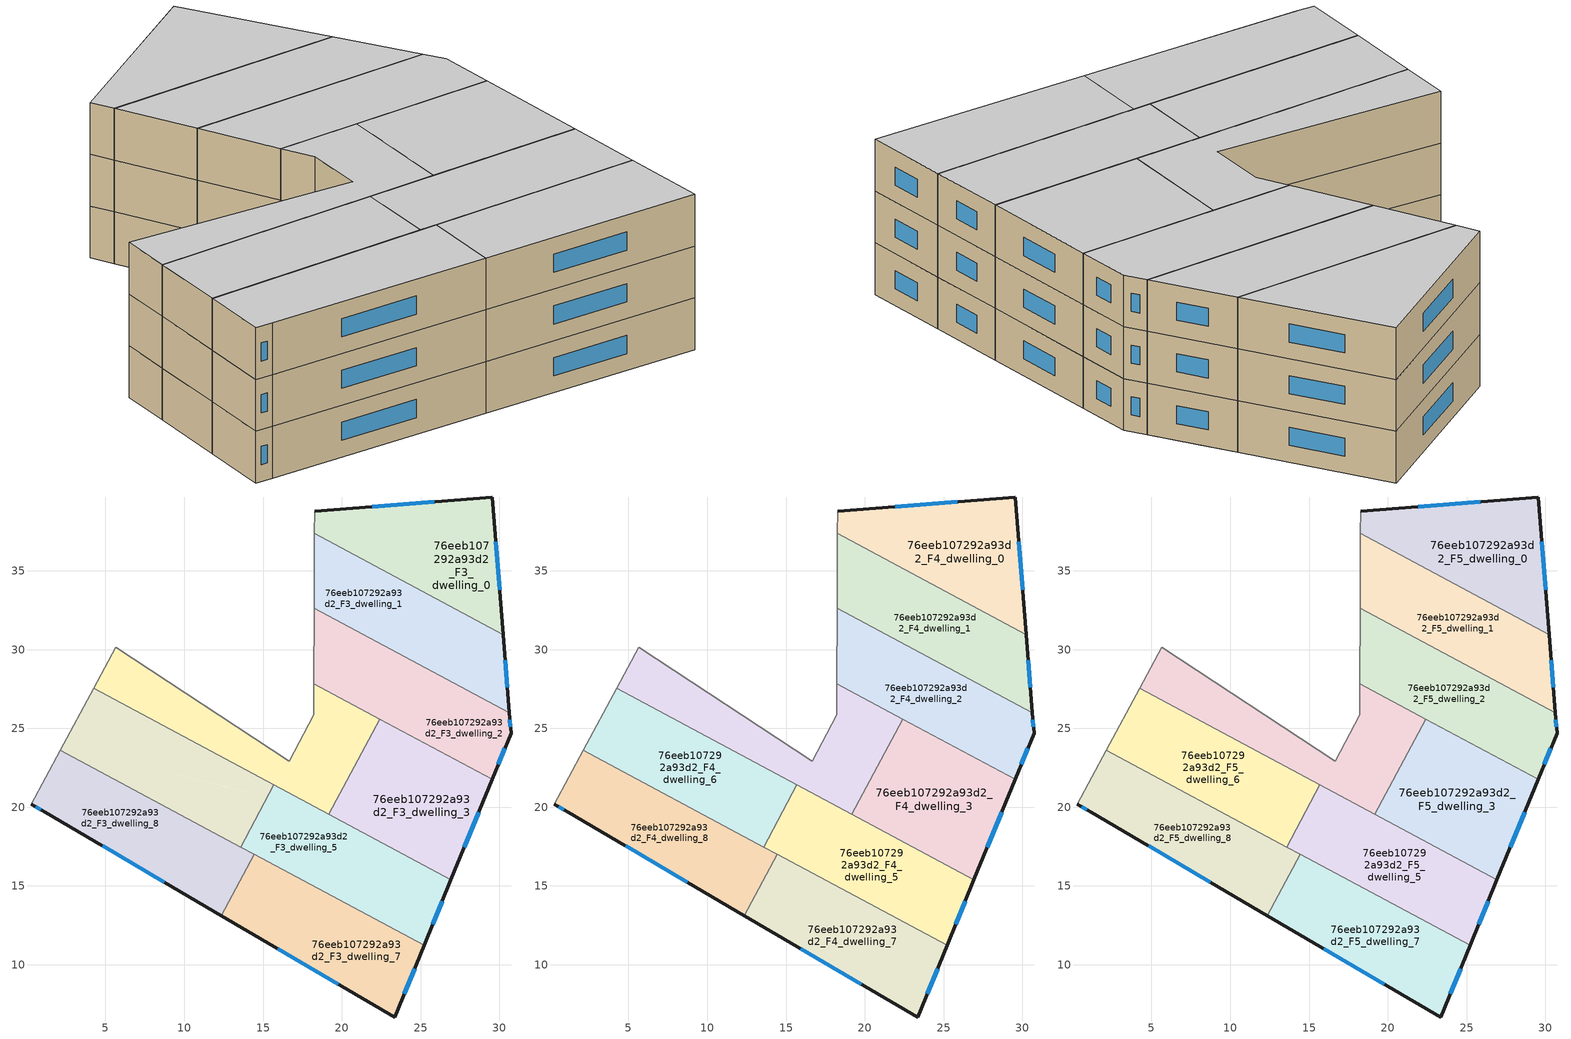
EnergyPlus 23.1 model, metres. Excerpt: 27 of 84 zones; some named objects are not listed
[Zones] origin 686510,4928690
76eeb107292a93d2_F3_dwelling_0
 floor to 76eeb107292a93d2_F2_dwelling_0 (EU_floor_Construction): 29.54,39.68 30.23,30.96 24.53,34.02 25.86,39.39 z9
 floor to 76eeb107292a93d2_F2_dwelling_1 (EU_floor_Construction): 25.86,39.39 24.53,34.02 18.26,37.38 18.26,38.79 z9
 wall outside (EU_wall_Construction): 30.23,30.96 29.54,39.68 18.26,38.79 z9:12
 wall to 76eeb107292a93d2_F3_dwelling_1 (EU_wall_Construction): 18.26,37.38 30.23,30.96 z9:12
 wall adiabatic (EU_wall_Construction): 18.26,38.79 18.26,37.38 z9:12
 window (EU_Window_Construction): 25.87,39.39 21.93,39.08 / 30.01,33.8 29.77,36.85 z9.98:11.02
76eeb107292a93d2_F3_dwelling_1
 floor to 76eeb107292a93d2_F2_dwelling_1 (EU_floor_Construction): 24.53,34.02 23.65,30.46 21.11,31.09 18.24,32.63 18.26,37.38 z9
 floor to 76eeb107292a93d2_F2_dwelling_0 (EU_floor_Construction): 30.23,30.96 30.41,28.79 23.65,30.46 24.53,34.02 z9
 floor to 76eeb107292a93d2_F2_dwelling_2 (EU_floor_Construction): 30.41,28.79 30.63,25.99 24.87,29.08 25.12,30.1 z9
 floor to 76eeb107292a93d2_F2_dwelling_3 (EU_floor_Construction): 25.12,30.1 24.87,29.08 21.11,31.09 z9
 wall outside (EU_wall_Construction): 30.63,25.99 30.23,30.96 z9:12
 wall to 76eeb107292a93d2_F3_dwelling_2 (EU_wall_Construction): 18.24,32.63 30.63,25.99 z9:12
 wall adiabatic (EU_wall_Construction): 18.26,37.38 18.24,32.63 z9:12
 window (EU_Window_Construction): 30.5,27.6 30.36,29.34 z9.98:11.02
76eeb107292a93d2_F3_dwelling_2
 floor to 76eeb107292a93d2_F2_dwelling_3 (EU_floor_Construction): 24.87,29.08 23.82,24.83 18.22,27.83 18.24,31.8 21.11,31.09 z9
 floor adiabatic (EU_floor_Construction): 30.63,25.99 30.73,24.68 29.54,21.76 18.22,27.83 18.24,32.63 21.11,31.09 18.24,31.8 18.22,27.83 23.82,24.83 24.87,29.08 z9
 wall outside (EU_wall_Construction): 29.54,21.76 30.73,24.68 30.63,25.99 z9:12
 wall adiabatic (EU_wall_Construction): 18.24,32.63 18.22,27.83 z9:12
 wall to 76eeb107292a93d2_F3_dwelling_3 (EU_wall_Construction): 22.4,25.59 29.54,21.76 z9:12
 wall to 76eeb107292a93d2_F3_dwelling_4 (EU_wall_Construction): 18.22,27.83 22.4,25.59 z9:12
 window (EU_Window_Construction): 29.92,22.71 30.34,23.73 / 30.7,25.11 30.66,25.56 z9.98:11.02
76eeb107292a93d2_F3_dwelling_3
 floor to 76eeb107292a93d2_F2_dwelling_4 (EU_floor_Construction): 29.4,21.44 26.92,15.39 21.06,18.53 22.22,23.22 z9
 floor to 76eeb107292a93d2_F2_dwelling_2 (EU_floor_Construction): 29.53,21.76 29.4,21.44 23.35,22.94 23.82,24.83 z9
 floor to 76eeb107292a93d2_F2_dwelling_3 (EU_floor_Construction): 23.82,24.83 23.35,22.94 21.25,23.46 22.4,25.59 z9
 floor to 76eeb107292a93d2_F2_dwelling_6 (EU_floor_Construction): 22.22,23.22 21.06,18.53 19.16,19.55 21.25,23.46 z9
 wall outside (EU_wall_Construction): 26.92,15.38 29.54,21.76 z9:12
 wall to 76eeb107292a93d2_F3_dwelling_4 (EU_wall_Construction): 22.4,25.59 19.16,19.55 z9:12
 wall to 76eeb107292a93d2_F3_dwelling_5 (EU_wall_Construction): 19.16,19.55 26.92,15.38 z9:12
 window (EU_Window_Construction): 27.77,17.46 28.68,19.69 z9.98:11.02
76eeb107292a93d2_F3_dwelling_4
 floor to 76eeb107292a93d2_F2_dwelling_3 (EU_floor_Construction): 22.4,25.59 21.25,23.46 17.44,24.4 18.22,25.88 18.22,27.83 z9
 floor to 76eeb107292a93d2_F2_dwelling_5 (EU_floor_Construction): 14.64,24.24 14.15,22.24 4.25,27.54 5.64,30.14 z9
 floor to 76eeb107292a93d2_F2_dwelling_6 (EU_floor_Construction): 21.25,23.46 19.16,19.55 14.15,22.24 14.64,24.24 16.66,22.92 17.44,24.4 z9
 wall adiabatic (EU_wall_Construction): 18.22,27.83 18.22,25.88 16.66,22.92 5.64,30.14 4.25,27.54 z9:12
 wall to 76eeb107292a93d2_F3_dwelling_6 (EU_wall_Construction): 4.25,27.54 15.69,21.41 z9:12
 wall to 76eeb107292a93d2_F3_dwelling_5 (EU_wall_Construction): 15.69,21.41 19.16,19.55 z9:12
76eeb107292a93d2_F3_dwelling_5
 floor to 76eeb107292a93d2_F2_dwelling_6 (EU_floor_Construction): 21.06,18.53 20.27,15.36 15.15,16.63 13.8,17.35 14.06,18.37 15.69,21.41 z9
 floor to 76eeb107292a93d2_F2_dwelling_4 (EU_floor_Construction): 26.92,15.39 26.3,13.87 20.27,15.36 21.06,18.53 z9
 floor to 76eeb107292a93d2_F2_dwelling_7 (EU_floor_Construction): 18.18,15.88 17.99,15.11 15.15,16.63 z9; 14.06,18.37 13.8,17.35 13.58,17.47 z9
 floor to 76eeb107292a93d2_F2_dwelling_8 (EU_floor_Construction): 26.3,13.87 25.22,11.23 17.99,15.11 18.18,15.88 z9
 wall outside (EU_wall_Construction): 25.22,11.23 26.92,15.38 z9:12
 wall to 76eeb107292a93d2_F3_dwelling_6 (EU_wall_Construction): 15.69,21.41 13.58,17.47 z9:12
 wall to 76eeb107292a93d2_F3_dwelling_7 (EU_wall_Construction): 14.44,17.01 25.22,11.23 z9:12
 wall to 76eeb107292a93d2_F3_dwelling_8 (EU_wall_Construction): 13.58,17.47 14.44,17.01 z9:12
 window (EU_Window_Construction): 25.77,12.58 26.37,14.03 z9.98:11.02
76eeb107292a93d2_F3_dwelling_6
 floor to 76eeb107292a93d2_F2_dwelling_5 (EU_floor_Construction): 14.15,22.24 13.84,21.01 2.28,23.87 4.25,27.54 z9
 floor to 76eeb107292a93d2_F2_dwelling_9 (EU_floor_Construction): 10.83,21.75 10.22,19.28 2.14,23.61 2.28,23.87 z9
 floor to 76eeb107292a93d2_F2_dwelling_7 (EU_floor_Construction): 14.66,20.8 14.06,18.37 13.58,17.47 10.22,19.28 10.83,21.75 z9
 floor to 76eeb107292a93d2_F2_dwelling_6 (EU_floor_Construction): 15.69,21.41 14.06,18.37 14.66,20.8 13.84,21.01 14.15,22.24 z9
 wall adiabatic (EU_wall_Construction): 4.25,27.54 2.14,23.61 z9:12
 wall to 76eeb107292a93d2_F3_dwelling_8 (EU_wall_Construction): 2.14,23.61 13.58,17.47 z9:12
76eeb107292a93d2_F3_dwelling_7
 floor to 76eeb107292a93d2_F2_dwelling_7 (EU_floor_Construction): 17.99,15.11 16.85,10.49 12.36,13.12 14.34,16.83 15.15,16.63 z9
 floor to 76eeb107292a93d2_F2_dwelling_8 (EU_floor_Construction): 25.22,11.23 23.35,6.69 16.85,10.49 17.99,15.11 z9
 floor to 76eeb107292a93d2_F2_dwelling_6 (EU_floor_Construction): 15.15,16.63 14.34,16.83 14.44,17.01 z9
 wall outside (EU_wall_Construction): 12.36,13.12 23.35,6.69 25.22,11.23 z9:12
 wall to 76eeb107292a93d2_F3_dwelling_8 (EU_wall_Construction): 14.44,17.01 12.36,13.12 z9:12
 window (EU_Window_Construction): 15.93,11.03 19.78,8.78 / 23.96,8.16 24.61,9.75 z9.98:11.02
76eeb107292a93d2_F3_dwelling_8
 floor to 76eeb107292a93d2_F2_dwelling_9 (EU_floor_Construction): 10.22,19.28 9.16,14.99 1.17,19.67 0.3,20.19 2.14,23.61 z9
 floor to 76eeb107292a93d2_F2_dwelling_6 (EU_floor_Construction): 14.44,17.01 14.34,16.83 13.71,16.99 13.81,17.35 z9
 floor to 76eeb107292a93d2_F2_dwelling_7 (EU_floor_Construction): 13.8,17.35 13.71,16.99 14.34,16.83 12.36,13.12 9.16,14.99 10.22,19.28 z9
 wall outside (EU_wall_Construction): 0.3,20.19 1.17,19.67 12.36,13.12 z9:12
 wall adiabatic (EU_wall_Construction): 2.14,23.61 0.3,20.19 z9:12
 window (EU_Window_Construction): 4.81,17.54 8.72,15.25 / 0.59,20.02 0.89,19.84 z9.98:11.02
76eeb107292a93d2_F4_dwelling_0
 floor to 76eeb107292a93d2_F3_dwelling_0 (EU_floor_Construction): 29.54,39.68 30.23,30.96 18.26,37.38 18.26,38.79 z12
 wall outside (EU_wall_Construction): 30.23,30.96 29.54,39.68 18.26,38.79 z12:15
 wall to 76eeb107292a93d2_F4_dwelling_1 (EU_wall_Construction): 18.26,37.38 30.23,30.96 z12:15
 wall adiabatic (EU_wall_Construction): 18.26,38.79 18.26,37.38 z12:15
 window (EU_Window_Construction): 25.87,39.39 21.93,39.08 / 30.01,33.8 29.77,36.85 z12.98:14.02
76eeb107292a93d2_F4_dwelling_1
 floor to 76eeb107292a93d2_F3_dwelling_1 (EU_floor_Construction): 30.23,30.96 30.63,25.99 18.24,32.63 18.26,37.38 z12
 wall outside (EU_wall_Construction): 30.63,25.99 30.23,30.96 z12:15
 wall to 76eeb107292a93d2_F4_dwelling_2 (EU_wall_Construction): 18.24,32.63 30.63,25.99 z12:15
 wall adiabatic (EU_wall_Construction): 18.26,37.38 18.24,32.63 z12:15
 window (EU_Window_Construction): 30.5,27.6 30.36,29.34 z12.98:14.02
76eeb107292a93d2_F4_dwelling_2
 floor to 76eeb107292a93d2_F3_dwelling_2 (EU_floor_Construction): 30.63,25.99 30.73,24.68 29.54,21.76 18.22,27.83 18.24,32.63 z12
 wall outside (EU_wall_Construction): 29.54,21.76 30.73,24.68 30.63,25.99 z12:15
 wall adiabatic (EU_wall_Construction): 18.24,32.63 18.22,27.83 z12:15
 wall to 76eeb107292a93d2_F4_dwelling_3 (EU_wall_Construction): 22.4,25.59 29.54,21.76 z12:15
 wall to 76eeb107292a93d2_F4_dwelling_4 (EU_wall_Construction): 18.22,27.83 22.4,25.59 z12:15
 window (EU_Window_Construction): 29.92,22.71 30.34,23.73 / 30.7,25.11 30.66,25.56 z12.98:14.02
76eeb107292a93d2_F4_dwelling_3
 floor to 76eeb107292a93d2_F3_dwelling_3 (EU_floor_Construction): 29.54,21.76 26.92,15.38 19.16,19.55 22.4,25.59 z12
 wall outside (EU_wall_Construction): 26.92,15.38 29.54,21.76 z12:15
 wall to 76eeb107292a93d2_F4_dwelling_4 (EU_wall_Construction): 22.4,25.59 19.16,19.55 z12:15
 wall to 76eeb107292a93d2_F4_dwelling_5 (EU_wall_Construction): 19.16,19.55 26.92,15.38 z12:15
 window (EU_Window_Construction): 27.77,17.46 28.68,19.69 z12.98:14.02
76eeb107292a93d2_F4_dwelling_4
 floor to 76eeb107292a93d2_F3_dwelling_4 (EU_floor_Construction): 22.4,25.59 19.16,19.55 4.25,27.54 5.64,30.14 16.66,22.92 18.22,25.88 18.22,27.83 z12
 wall adiabatic (EU_wall_Construction): 18.22,27.83 18.22,25.88 16.66,22.92 5.64,30.14 4.25,27.54 z12:15
 wall to 76eeb107292a93d2_F4_dwelling_6 (EU_wall_Construction): 4.25,27.54 15.69,21.41 z12:15
 wall to 76eeb107292a93d2_F4_dwelling_5 (EU_wall_Construction): 15.69,21.41 19.16,19.55 z12:15
76eeb107292a93d2_F4_dwelling_5
 floor to 76eeb107292a93d2_F3_dwelling_5 (EU_floor_Construction): 26.92,15.38 25.22,11.23 13.58,17.47 15.69,21.41 z12
 wall outside (EU_wall_Construction): 25.22,11.23 26.92,15.38 z12:15
 wall to 76eeb107292a93d2_F4_dwelling_6 (EU_wall_Construction): 15.69,21.41 13.58,17.47 z12:15
 wall to 76eeb107292a93d2_F4_dwelling_7 (EU_wall_Construction): 14.44,17.01 25.22,11.23 z12:15
 wall to 76eeb107292a93d2_F4_dwelling_8 (EU_wall_Construction): 13.58,17.47 14.44,17.01 z12:15
 window (EU_Window_Construction): 25.77,12.58 26.37,14.03 z12.98:14.02
76eeb107292a93d2_F4_dwelling_6
 floor to 76eeb107292a93d2_F3_dwelling_6 (EU_floor_Construction): 15.69,21.41 13.58,17.47 2.14,23.61 4.25,27.54 z12
 wall adiabatic (EU_wall_Construction): 4.25,27.54 2.14,23.61 z12:15
 wall to 76eeb107292a93d2_F4_dwelling_8 (EU_wall_Construction): 2.14,23.61 13.58,17.47 z12:15
76eeb107292a93d2_F4_dwelling_7
 floor to 76eeb107292a93d2_F3_dwelling_7 (EU_floor_Construction): 25.22,11.23 23.35,6.69 12.36,13.12 14.44,17.01 z12
 wall outside (EU_wall_Construction): 12.36,13.12 23.35,6.69 25.22,11.23 z12:15
 wall to 76eeb107292a93d2_F4_dwelling_8 (EU_wall_Construction): 14.44,17.01 12.36,13.12 z12:15
 window (EU_Window_Construction): 15.93,11.03 19.78,8.78 / 23.96,8.16 24.61,9.75 z12.98:14.02
76eeb107292a93d2_F4_dwelling_8
 floor to 76eeb107292a93d2_F3_dwelling_8 (EU_floor_Construction): 14.44,17.01 12.36,13.12 1.17,19.67 0.3,20.19 2.14,23.61 z12
 wall outside (EU_wall_Construction): 0.3,20.19 1.17,19.67 12.36,13.12 z12:15
 wall adiabatic (EU_wall_Construction): 2.14,23.61 0.3,20.19 z12:15
 window (EU_Window_Construction): 4.81,17.54 8.72,15.25 / 0.59,20.02 0.89,19.84 z12.98:14.02
76eeb107292a93d2_F5_dwelling_0
 floor to 76eeb107292a93d2_F4_dwelling_0 (EU_floor_Construction): 29.54,39.68 30.23,30.96 18.26,37.38 18.26,38.79 z15
 wall outside (EU_wall_Construction): 30.23,30.96 29.54,39.68 18.26,38.79 z15:18
 wall to 76eeb107292a93d2_F5_dwelling_1 (EU_wall_Construction): 18.26,37.38 30.23,30.96 z15:18
 wall adiabatic (EU_wall_Construction): 18.26,38.79 18.26,37.38 z15:18
 window (EU_Window_Construction): 25.87,39.39 21.93,39.08 / 30.01,33.8 29.77,36.85 z15.98:17.02
 ceiling to 76eeb107292a93d2_F6_dwelling_0 (EU_floor_Construction): 30.23,30.96 29.54,39.68 18.26,38.79 18.26,37.38 z18
76eeb107292a93d2_F5_dwelling_1
 floor to 76eeb107292a93d2_F4_dwelling_1 (EU_floor_Construction): 30.23,30.96 30.63,25.99 18.24,32.63 18.26,37.38 z15
 wall outside (EU_wall_Construction): 30.63,25.99 30.23,30.96 z15:18
 wall to 76eeb107292a93d2_F5_dwelling_2 (EU_wall_Construction): 18.24,32.63 30.63,25.99 z15:18
 wall adiabatic (EU_wall_Construction): 18.26,37.38 18.24,32.63 z15:18
 window (EU_Window_Construction): 30.5,27.6 30.36,29.34 z15.98:17.02
 ceiling to 76eeb107292a93d2_F6_dwelling_1 (EU_floor_Construction): 30.63,25.99 30.23,30.96 18.26,37.38 18.24,32.63 z18
76eeb107292a93d2_F5_dwelling_2
 floor to 76eeb107292a93d2_F4_dwelling_2 (EU_floor_Construction): 30.63,25.99 30.73,24.68 29.54,21.76 18.22,27.83 18.24,32.63 z15
 wall outside (EU_wall_Construction): 29.54,21.76 30.73,24.68 30.63,25.99 z15:18
 wall adiabatic (EU_wall_Construction): 18.24,32.63 18.22,27.83 z15:18
 wall to 76eeb107292a93d2_F5_dwelling_3 (EU_wall_Construction): 22.4,25.59 29.54,21.76 z15:18
 wall to 76eeb107292a93d2_F5_dwelling_4 (EU_wall_Construction): 18.22,27.83 22.4,25.59 z15:18
 window (EU_Window_Construction): 29.92,22.71 30.34,23.73 / 30.7,25.11 30.66,25.56 z15.98:17.02
 ceiling to 76eeb107292a93d2_F6_dwelling_2 (EU_floor_Construction): 29.54,21.76 30.73,24.68 30.63,25.99 18.24,32.63 18.22,27.83 z18
76eeb107292a93d2_F5_dwelling_3
 floor to 76eeb107292a93d2_F4_dwelling_3 (EU_floor_Construction): 29.54,21.76 26.92,15.38 19.16,19.55 22.4,25.59 z15
 wall outside (EU_wall_Construction): 26.92,15.38 29.54,21.76 z15:18
 wall to 76eeb107292a93d2_F5_dwelling_4 (EU_wall_Construction): 22.4,25.59 19.16,19.55 z15:18
 wall to 76eeb107292a93d2_F5_dwelling_5 (EU_wall_Construction): 19.16,19.55 26.92,15.38 z15:18
 window (EU_Window_Construction): 27.77,17.46 28.68,19.69 z15.98:17.02
 ceiling to 76eeb107292a93d2_F6_dwelling_3 (EU_floor_Construction): 26.92,15.38 29.54,21.76 22.4,25.59 19.16,19.55 z18
76eeb107292a93d2_F5_dwelling_4
 floor to 76eeb107292a93d2_F4_dwelling_4 (EU_floor_Construction): 22.4,25.59 19.16,19.55 4.25,27.54 5.64,30.14 16.66,22.92 18.22,25.88 18.22,27.83 z15
 wall adiabatic (EU_wall_Construction): 18.22,27.83 18.22,25.88 16.66,22.92 5.64,30.14 4.25,27.54 z15:18
 wall to 76eeb107292a93d2_F5_dwelling_6 (EU_wall_Construction): 4.25,27.54 15.69,21.41 z15:18
 wall to 76eeb107292a93d2_F5_dwelling_5 (EU_wall_Construction): 15.69,21.41 19.16,19.55 z15:18
 ceiling to 76eeb107292a93d2_F6_dwelling_4 (EU_floor_Construction): 19.16,19.55 22.4,25.59 18.22,27.83 18.22,25.88 16.66,22.92 5.64,30.14 4.25,27.54 z18
76eeb107292a93d2_F5_dwelling_5
 floor to 76eeb107292a93d2_F4_dwelling_5 (EU_floor_Construction): 26.92,15.38 25.22,11.23 13.58,17.47 15.69,21.41 z15
 wall outside (EU_wall_Construction): 25.22,11.23 26.92,15.38 z15:18
 wall to 76eeb107292a93d2_F5_dwelling_6 (EU_wall_Construction): 15.69,21.41 13.58,17.47 z15:18
 wall to 76eeb107292a93d2_F5_dwelling_7 (EU_wall_Construction): 14.44,17.01 25.22,11.23 z15:18
 wall to 76eeb107292a93d2_F5_dwelling_8 (EU_wall_Construction): 13.58,17.47 14.44,17.01 z15:18
 window (EU_Window_Construction): 25.77,12.58 26.37,14.03 z15.98:17.02
 ceiling to 76eeb107292a93d2_F6_dwelling_5 (EU_floor_Construction): 25.22,11.23 26.92,15.38 15.69,21.41 13.58,17.47 z18
76eeb107292a93d2_F5_dwelling_6
 floor to 76eeb107292a93d2_F4_dwelling_6 (EU_floor_Construction): 15.69,21.41 13.58,17.47 2.14,23.61 4.25,27.54 z15
 wall adiabatic (EU_wall_Construction): 4.25,27.54 2.14,23.61 z15:18
 wall to 76eeb107292a93d2_F5_dwelling_8 (EU_wall_Construction): 2.14,23.61 13.58,17.47 z15:18
 ceiling to 76eeb107292a93d2_F6_dwelling_6 (EU_floor_Construction): 13.58,17.47 15.69,21.41 4.25,27.54 2.14,23.61 z18
76eeb107292a93d2_F5_dwelling_7
 floor to 76eeb107292a93d2_F4_dwelling_7 (EU_floor_Construction): 25.22,11.23 23.35,6.69 12.36,13.12 14.44,17.01 z15
 wall outside (EU_wall_Construction): 12.36,13.12 23.35,6.69 25.22,11.23 z15:18
 wall to 76eeb107292a93d2_F5_dwelling_8 (EU_wall_Construction): 14.44,17.01 12.36,13.12 z15:18
 window (EU_Window_Construction): 15.93,11.03 19.78,8.78 / 23.96,8.16 24.61,9.75 z15.98:17.02
 ceiling to 76eeb107292a93d2_F6_dwelling_7 (EU_floor_Construction): 23.35,6.69 25.22,11.23 14.44,17.01 12.36,13.12 z18
76eeb107292a93d2_F5_dwelling_8
 floor to 76eeb107292a93d2_F4_dwelling_8 (EU_floor_Construction): 14.44,17.01 12.36,13.12 1.17,19.67 0.3,20.19 2.14,23.61 z15
 wall outside (EU_wall_Construction): 0.3,20.19 1.17,19.67 12.36,13.12 z15:18
 wall adiabatic (EU_wall_Construction): 2.14,23.61 0.3,20.19 z15:18
 window (EU_Window_Construction): 4.81,17.54 8.72,15.25 / 0.59,20.02 0.89,19.84 z15.98:17.02
 ceiling to 76eeb107292a93d2_F6_dwelling_8 (EU_floor_Construction): 12.36,13.12 14.44,17.01 2.14,23.61 0.3,20.19 1.17,19.67 z18
[Building]
EU S2 Campaign: North Axis=0; Terrain=City; Solar Distribution=FullExterior
[Site:Location]
Bologna: Latitude=44.5; Longitude=11.25; Time Zone=1; Elevation=37
[SizingPeriod:WeatherFileDays]
AnnualSizingPeriod: Begin Month=1; Begin Day of Month=1; End Month=12; End Day of Month=31; Day of Week for Start Day=Monday; Use Weather File Daylight Saving Period=No; Use Weather File Rain and Snow Indicators=No
[MATERIAL]
EU_InternalMass_Material: Roughness=MediumRough; Thickness=0.1; Conductivity=1; Density=1800; Specific Heat=900; Thermal Absorptance=0.9; Solar Absorptance=0.7; Visible Absorptance=0.7
[MATERIAL:NOMASS] Roughness=MediumRough; Thermal Absorptance=0.9; Solar Absorptance=0.7; Visible Absorptance=0.7
Name | Thermal Resistance
EU_wall_NoMass | 0.905828
EU_floor_NoMass | 0.67114
[WINDOWMATERIAL:SIMPLEGLAZINGSYSTEM]
EU_Window_SimpleGlazing: UFactor=4.52486; Solar Heat Gain Coefficient=0.85; Visible Transmittance=0.85
[CONSTRUCTION]
EU_wall_Construction: EU_wall_NoMass
EU_floor_Construction: EU_floor_NoMass
EU_Window_Construction: EU_Window_SimpleGlazing
EU_InternalMass_Construction: EU_InternalMass_Material
[ZONE] Type=1; Multiplier=1; Ceiling Height=autocalculate; Floor Area=autocalculate; Part of Total Floor Area=Yes
Name | Volume
76eeb107292a93d2_F3_dwelling_0; 76eeb107292a93d2_F4_dwelling_0; 76eeb107292a93d2_F5_dwelling_0 | 173.868
76eeb107292a93d2_F3_dwelling_1; 76eeb107292a93d2_F4_dwelling_1; 76eeb107292a93d2_F5_dwelling_1 | 173.906
76eeb107292a93d2_F3_dwelling_2; 76eeb107292a93d2_F4_dwelling_2; 76eeb107292a93d2_F5_dwelling_2 | 173.882
76eeb107292a93d2_F3_dwelling_3; 76eeb107292a93d2_F4_dwelling_3; 76eeb107292a93d2_F5_dwelling_3 | 173.875
76eeb107292a93d2_F3_dwelling_4; 76eeb107292a93d2_F4_dwelling_4; 76eeb107292a93d2_F5_dwelling_4 | 173.867
76eeb107292a93d2_F3_dwelling_5; 76eeb107292a93d2_F4_dwelling_5; 76eeb107292a93d2_F5_dwelling_5 | 173.88
76eeb107292a93d2_F3_dwelling_6; 76eeb107292a93d2_F4_dwelling_6; 76eeb107292a93d2_F5_dwelling_6 | 173.865
76eeb107292a93d2_F3_dwelling_7; 76eeb107292a93d2_F4_dwelling_7; 76eeb107292a93d2_F5_dwelling_7 | 173.886
76eeb107292a93d2_F3_dwelling_8; 76eeb107292a93d2_F4_dwelling_8; 76eeb107292a93d2_F5_dwelling_8 | 173.895
[INTERNALMASS] Construction=EU_InternalMass_Construction
Name | Zone or ZoneList | Surface Area
76eeb107292a93d2_F3_dwelling_0_EU_InternalMass | 76eeb107292a93d2_F3_dwelling_0 | 57.9562
76eeb107292a93d2_F3_dwelling_1_EU_InternalMass | 76eeb107292a93d2_F3_dwelling_1 | 57.9691
76eeb107292a93d2_F3_dwelling_2_EU_InternalMass | 76eeb107292a93d2_F3_dwelling_2 | 57.9607
76eeb107292a93d2_F3_dwelling_3_EU_InternalMass | 76eeb107292a93d2_F3_dwelling_3 | 57.9578
76eeb107292a93d2_F3_dwelling_4_EU_InternalMass | 76eeb107292a93d2_F3_dwelling_4 | 57.9543
76eeb107292a93d2_F3_dwelling_5_EU_InternalMass | 76eeb107292a93d2_F3_dwelling_5 | 57.9585
76eeb107292a93d2_F3_dwelling_6_EU_InternalMass | 76eeb107292a93d2_F3_dwelling_6 | 57.9561
76eeb107292a93d2_F3_dwelling_7_EU_InternalMass | 76eeb107292a93d2_F3_dwelling_7 | 57.9625
76eeb107292a93d2_F3_dwelling_8_EU_InternalMass | 76eeb107292a93d2_F3_dwelling_8 | 57.9647
76eeb107292a93d2_F4_dwelling_0_EU_InternalMass | 76eeb107292a93d2_F4_dwelling_0 | 57.9562
76eeb107292a93d2_F4_dwelling_1_EU_InternalMass | 76eeb107292a93d2_F4_dwelling_1 | 57.9691
76eeb107292a93d2_F4_dwelling_2_EU_InternalMass | 76eeb107292a93d2_F4_dwelling_2 | 57.9607
76eeb107292a93d2_F4_dwelling_3_EU_InternalMass | 76eeb107292a93d2_F4_dwelling_3 | 57.9578
76eeb107292a93d2_F4_dwelling_4_EU_InternalMass | 76eeb107292a93d2_F4_dwelling_4 | 57.9543
76eeb107292a93d2_F4_dwelling_5_EU_InternalMass | 76eeb107292a93d2_F4_dwelling_5 | 57.9585
76eeb107292a93d2_F4_dwelling_6_EU_InternalMass | 76eeb107292a93d2_F4_dwelling_6 | 57.9561
76eeb107292a93d2_F4_dwelling_7_EU_InternalMass | 76eeb107292a93d2_F4_dwelling_7 | 57.9625
76eeb107292a93d2_F4_dwelling_8_EU_InternalMass | 76eeb107292a93d2_F4_dwelling_8 | 57.9647
76eeb107292a93d2_F5_dwelling_0_EU_InternalMass | 76eeb107292a93d2_F5_dwelling_0 | 57.9562
76eeb107292a93d2_F5_dwelling_1_EU_InternalMass | 76eeb107292a93d2_F5_dwelling_1 | 57.9691
76eeb107292a93d2_F5_dwelling_2_EU_InternalMass | 76eeb107292a93d2_F5_dwelling_2 | 57.9607
76eeb107292a93d2_F5_dwelling_3_EU_InternalMass | 76eeb107292a93d2_F5_dwelling_3 | 57.9578
76eeb107292a93d2_F5_dwelling_4_EU_InternalMass | 76eeb107292a93d2_F5_dwelling_4 | 57.9543
76eeb107292a93d2_F5_dwelling_5_EU_InternalMass | 76eeb107292a93d2_F5_dwelling_5 | 57.9585
76eeb107292a93d2_F5_dwelling_6_EU_InternalMass | 76eeb107292a93d2_F5_dwelling_6 | 57.9561
76eeb107292a93d2_F5_dwelling_7_EU_InternalMass | 76eeb107292a93d2_F5_dwelling_7 | 57.9625
76eeb107292a93d2_F5_dwelling_8_EU_InternalMass | 76eeb107292a93d2_F5_dwelling_8 | 57.9647
[OTHEREQUIPMENT] Fuel Type=Electricity; Design Level Calculation Method=Watts/Area; Power per Zone Floor Area=1; Fraction Latent=0; Fraction Radiant=0; Fraction Lost=0; Carbon Dioxide Generation Rate=0; EndUse Subcategory=EU_Step8_InternalGains
Name | Zone or ZoneList or Space or SpaceList | Schedule
EU_Step8_InternalGain_76eeb107292a93d2_F3_dwelling_0_f000 | 76eeb107292a93d2_F3_dwelling_0 | EU_Step8_GainSchedule_76eeb107292a93d2_F3_dwelling_0_f000
EU_Step8_InternalGain_76eeb107292a93d2_F3_dwelling_1_f000 | 76eeb107292a93d2_F3_dwelling_1 | EU_Step8_GainSchedule_76eeb107292a93d2_F3_dwelling_1_f000
EU_Step8_InternalGain_76eeb107292a93d2_F3_dwelling_2_f000 | 76eeb107292a93d2_F3_dwelling_2 | EU_Step8_GainSchedule_76eeb107292a93d2_F3_dwelling_2_f000
EU_Step8_InternalGain_76eeb107292a93d2_F3_dwelling_3_f000 | 76eeb107292a93d2_F3_dwelling_3 | EU_Step8_GainSchedule_76eeb107292a93d2_F3_dwelling_3_f000
EU_Step8_InternalGain_76eeb107292a93d2_F3_dwelling_4_f000 | 76eeb107292a93d2_F3_dwelling_4 | EU_Step8_GainSchedule_76eeb107292a93d2_F3_dwelling_4_f000
EU_Step8_InternalGain_76eeb107292a93d2_F3_dwelling_5_f000 | 76eeb107292a93d2_F3_dwelling_5 | EU_Step8_GainSchedule_76eeb107292a93d2_F3_dwelling_5_f000
EU_Step8_InternalGain_76eeb107292a93d2_F3_dwelling_6_f000 | 76eeb107292a93d2_F3_dwelling_6 | EU_Step8_GainSchedule_76eeb107292a93d2_F3_dwelling_6_f000
EU_Step8_InternalGain_76eeb107292a93d2_F3_dwelling_7_f000 | 76eeb107292a93d2_F3_dwelling_7 | EU_Step8_GainSchedule_76eeb107292a93d2_F3_dwelling_7_f000
EU_Step8_InternalGain_76eeb107292a93d2_F3_dwelling_8_f000 | 76eeb107292a93d2_F3_dwelling_8 | EU_Step8_GainSchedule_76eeb107292a93d2_F3_dwelling_8_f000
EU_Step8_InternalGain_76eeb107292a93d2_F4_dwelling_0_f000 | 76eeb107292a93d2_F4_dwelling_0 | EU_Step8_GainSchedule_76eeb107292a93d2_F4_dwelling_0_f000
EU_Step8_InternalGain_76eeb107292a93d2_F4_dwelling_1_f000 | 76eeb107292a93d2_F4_dwelling_1 | EU_Step8_GainSchedule_76eeb107292a93d2_F4_dwelling_1_f000
EU_Step8_InternalGain_76eeb107292a93d2_F4_dwelling_2_f000 | 76eeb107292a93d2_F4_dwelling_2 | EU_Step8_GainSchedule_76eeb107292a93d2_F4_dwelling_2_f000
EU_Step8_InternalGain_76eeb107292a93d2_F4_dwelling_3_f000 | 76eeb107292a93d2_F4_dwelling_3 | EU_Step8_GainSchedule_76eeb107292a93d2_F4_dwelling_3_f000
EU_Step8_InternalGain_76eeb107292a93d2_F4_dwelling_4_f000 | 76eeb107292a93d2_F4_dwelling_4 | EU_Step8_GainSchedule_76eeb107292a93d2_F4_dwelling_4_f000
EU_Step8_InternalGain_76eeb107292a93d2_F4_dwelling_5_f000 | 76eeb107292a93d2_F4_dwelling_5 | EU_Step8_GainSchedule_76eeb107292a93d2_F4_dwelling_5_f000
EU_Step8_InternalGain_76eeb107292a93d2_F4_dwelling_6_f000 | 76eeb107292a93d2_F4_dwelling_6 | EU_Step8_GainSchedule_76eeb107292a93d2_F4_dwelling_6_f000
EU_Step8_InternalGain_76eeb107292a93d2_F4_dwelling_7_f000 | 76eeb107292a93d2_F4_dwelling_7 | EU_Step8_GainSchedule_76eeb107292a93d2_F4_dwelling_7_f000
EU_Step8_InternalGain_76eeb107292a93d2_F4_dwelling_8_f000 | 76eeb107292a93d2_F4_dwelling_8 | EU_Step8_GainSchedule_76eeb107292a93d2_F4_dwelling_8_f000
EU_Step8_InternalGain_76eeb107292a93d2_F5_dwelling_0_f000 | 76eeb107292a93d2_F5_dwelling_0 | EU_Step8_GainSchedule_76eeb107292a93d2_F5_dwelling_0_f000
EU_Step8_InternalGain_76eeb107292a93d2_F5_dwelling_1_f000 | 76eeb107292a93d2_F5_dwelling_1 | EU_Step8_GainSchedule_76eeb107292a93d2_F5_dwelling_1_f000
EU_Step8_InternalGain_76eeb107292a93d2_F5_dwelling_2_f000 | 76eeb107292a93d2_F5_dwelling_2 | EU_Step8_GainSchedule_76eeb107292a93d2_F5_dwelling_2_f000
EU_Step8_InternalGain_76eeb107292a93d2_F5_dwelling_3_f000 | 76eeb107292a93d2_F5_dwelling_3 | EU_Step8_GainSchedule_76eeb107292a93d2_F5_dwelling_3_f000
EU_Step8_InternalGain_76eeb107292a93d2_F5_dwelling_4_f000 | 76eeb107292a93d2_F5_dwelling_4 | EU_Step8_GainSchedule_76eeb107292a93d2_F5_dwelling_4_f000
EU_Step8_InternalGain_76eeb107292a93d2_F5_dwelling_5_f000 | 76eeb107292a93d2_F5_dwelling_5 | EU_Step8_GainSchedule_76eeb107292a93d2_F5_dwelling_5_f000
EU_Step8_InternalGain_76eeb107292a93d2_F5_dwelling_6_f000 | 76eeb107292a93d2_F5_dwelling_6 | EU_Step8_GainSchedule_76eeb107292a93d2_F5_dwelling_6_f000
EU_Step8_InternalGain_76eeb107292a93d2_F5_dwelling_7_f000 | 76eeb107292a93d2_F5_dwelling_7 | EU_Step8_GainSchedule_76eeb107292a93d2_F5_dwelling_7_f000
EU_Step8_InternalGain_76eeb107292a93d2_F5_dwelling_8_f000 | 76eeb107292a93d2_F5_dwelling_8 | EU_Step8_GainSchedule_76eeb107292a93d2_F5_dwelling_8_f000
[ZONEVENTILATION:DESIGNFLOWRATE] Schedule=EU_AlwaysOn; Design Flow Rate Calculation Method=AirChanges/Hour; Air Changes per Hour=0.73129; Ventilation Type=Natural; Fan Pressure Rise=0; Fan Total Efficiency=1; Constant Term Coefficient=1; Temperature Term Coefficient=0; Velocity Term Coefficient=0; Velocity Squared Term Coefficient=0; Minimum Indoor Temperature=-100; Maximum Indoor Temperature=100; Delta Temperature=-100; Minimum Outdoor Temperature=-100; Maximum Outdoor Temperature=100; Maximum Wind Speed=40
Name | Zone or ZoneList or Space or SpaceList
EU_ConstantAir_76eeb107292a93d2_F3_dwelling_0 | 76eeb107292a93d2_F3_dwelling_0
EU_ConstantAir_76eeb107292a93d2_F3_dwelling_1 | 76eeb107292a93d2_F3_dwelling_1
EU_ConstantAir_76eeb107292a93d2_F3_dwelling_2 | 76eeb107292a93d2_F3_dwelling_2
EU_ConstantAir_76eeb107292a93d2_F3_dwelling_3 | 76eeb107292a93d2_F3_dwelling_3
EU_ConstantAir_76eeb107292a93d2_F3_dwelling_4 | 76eeb107292a93d2_F3_dwelling_4
EU_ConstantAir_76eeb107292a93d2_F3_dwelling_5 | 76eeb107292a93d2_F3_dwelling_5
EU_ConstantAir_76eeb107292a93d2_F3_dwelling_6 | 76eeb107292a93d2_F3_dwelling_6
EU_ConstantAir_76eeb107292a93d2_F3_dwelling_7 | 76eeb107292a93d2_F3_dwelling_7
EU_ConstantAir_76eeb107292a93d2_F3_dwelling_8 | 76eeb107292a93d2_F3_dwelling_8
EU_ConstantAir_76eeb107292a93d2_F4_dwelling_0 | 76eeb107292a93d2_F4_dwelling_0
EU_ConstantAir_76eeb107292a93d2_F4_dwelling_1 | 76eeb107292a93d2_F4_dwelling_1
EU_ConstantAir_76eeb107292a93d2_F4_dwelling_2 | 76eeb107292a93d2_F4_dwelling_2
EU_ConstantAir_76eeb107292a93d2_F4_dwelling_3 | 76eeb107292a93d2_F4_dwelling_3
EU_ConstantAir_76eeb107292a93d2_F4_dwelling_4 | 76eeb107292a93d2_F4_dwelling_4
EU_ConstantAir_76eeb107292a93d2_F4_dwelling_5 | 76eeb107292a93d2_F4_dwelling_5
EU_ConstantAir_76eeb107292a93d2_F4_dwelling_6 | 76eeb107292a93d2_F4_dwelling_6
EU_ConstantAir_76eeb107292a93d2_F4_dwelling_7 | 76eeb107292a93d2_F4_dwelling_7
EU_ConstantAir_76eeb107292a93d2_F4_dwelling_8 | 76eeb107292a93d2_F4_dwelling_8
EU_ConstantAir_76eeb107292a93d2_F5_dwelling_0 | 76eeb107292a93d2_F5_dwelling_0
EU_ConstantAir_76eeb107292a93d2_F5_dwelling_1 | 76eeb107292a93d2_F5_dwelling_1
EU_ConstantAir_76eeb107292a93d2_F5_dwelling_2 | 76eeb107292a93d2_F5_dwelling_2
EU_ConstantAir_76eeb107292a93d2_F5_dwelling_3 | 76eeb107292a93d2_F5_dwelling_3
EU_ConstantAir_76eeb107292a93d2_F5_dwelling_4 | 76eeb107292a93d2_F5_dwelling_4
EU_ConstantAir_76eeb107292a93d2_F5_dwelling_5 | 76eeb107292a93d2_F5_dwelling_5
EU_ConstantAir_76eeb107292a93d2_F5_dwelling_6 | 76eeb107292a93d2_F5_dwelling_6
EU_ConstantAir_76eeb107292a93d2_F5_dwelling_7 | 76eeb107292a93d2_F5_dwelling_7
EU_ConstantAir_76eeb107292a93d2_F5_dwelling_8 | 76eeb107292a93d2_F5_dwelling_8
[HVACTEMPLATE:ZONE:IDEALLOADSAIRSYSTEM] System Availability Schedule=EU_AlwaysOn; Maximum Heating Supply Air Temperature=50; Minimum Cooling Supply Air Temperature=13; Maximum Heating Supply Air Humidity Ratio=0.0156; Minimum Cooling Supply Air Humidity Ratio=0.0077; Heating Limit=NoLimit; Cooling Limit=NoLimit; Heating Availability Schedule=EU_AlwaysOn; Cooling Availability Schedule=EU_CoolingOff; Dehumidification Control Type=ConstantSensibleHeatRatio; Cooling Sensible Heat Ratio=0.7; Dehumidification Setpoint=60; Humidification Control Type=None; Humidification Setpoint=30; Outdoor Air Method=None; Outdoor Air Flow Rate per Person=0.00944; Outdoor Air Flow Rate per Zone Floor Area=0; Outdoor Air Flow Rate per Zone=0; Demand Controlled Ventilation Type=None; Outdoor Air Economizer Type=NoEconomizer; Heat Recovery Type=None; Sensible Heat Recovery Effectiveness=0.7; Latent Heat Recovery Effectiveness=0.65
Name | Template Thermostat
76eeb107292a93d2_F3_dwelling_0 | EU_HeatOnly_76eeb107292a93d2_F3_dwelling_0
76eeb107292a93d2_F3_dwelling_1 | EU_HeatOnly_76eeb107292a93d2_F3_dwelling_1
76eeb107292a93d2_F3_dwelling_2 | EU_HeatOnly_76eeb107292a93d2_F3_dwelling_2
76eeb107292a93d2_F3_dwelling_3 | EU_HeatOnly_76eeb107292a93d2_F3_dwelling_3
76eeb107292a93d2_F3_dwelling_4 | EU_HeatOnly_76eeb107292a93d2_F3_dwelling_4
76eeb107292a93d2_F3_dwelling_5 | EU_HeatOnly_76eeb107292a93d2_F3_dwelling_5
76eeb107292a93d2_F3_dwelling_6 | EU_HeatOnly_76eeb107292a93d2_F3_dwelling_6
76eeb107292a93d2_F3_dwelling_7 | EU_HeatOnly_76eeb107292a93d2_F3_dwelling_7
76eeb107292a93d2_F3_dwelling_8 | EU_HeatOnly_76eeb107292a93d2_F3_dwelling_8
76eeb107292a93d2_F4_dwelling_0 | EU_HeatOnly_76eeb107292a93d2_F4_dwelling_0
76eeb107292a93d2_F4_dwelling_1 | EU_HeatOnly_76eeb107292a93d2_F4_dwelling_1
76eeb107292a93d2_F4_dwelling_2 | EU_HeatOnly_76eeb107292a93d2_F4_dwelling_2
76eeb107292a93d2_F4_dwelling_3 | EU_HeatOnly_76eeb107292a93d2_F4_dwelling_3
76eeb107292a93d2_F4_dwelling_4 | EU_HeatOnly_76eeb107292a93d2_F4_dwelling_4
76eeb107292a93d2_F4_dwelling_5 | EU_HeatOnly_76eeb107292a93d2_F4_dwelling_5
76eeb107292a93d2_F4_dwelling_6 | EU_HeatOnly_76eeb107292a93d2_F4_dwelling_6
76eeb107292a93d2_F4_dwelling_7 | EU_HeatOnly_76eeb107292a93d2_F4_dwelling_7
76eeb107292a93d2_F4_dwelling_8 | EU_HeatOnly_76eeb107292a93d2_F4_dwelling_8
76eeb107292a93d2_F5_dwelling_0 | EU_HeatOnly_76eeb107292a93d2_F5_dwelling_0
76eeb107292a93d2_F5_dwelling_1 | EU_HeatOnly_76eeb107292a93d2_F5_dwelling_1
76eeb107292a93d2_F5_dwelling_2 | EU_HeatOnly_76eeb107292a93d2_F5_dwelling_2
76eeb107292a93d2_F5_dwelling_3 | EU_HeatOnly_76eeb107292a93d2_F5_dwelling_3
76eeb107292a93d2_F5_dwelling_4 | EU_HeatOnly_76eeb107292a93d2_F5_dwelling_4
76eeb107292a93d2_F5_dwelling_5 | EU_HeatOnly_76eeb107292a93d2_F5_dwelling_5
76eeb107292a93d2_F5_dwelling_6 | EU_HeatOnly_76eeb107292a93d2_F5_dwelling_6
76eeb107292a93d2_F5_dwelling_7 | EU_HeatOnly_76eeb107292a93d2_F5_dwelling_7
76eeb107292a93d2_F5_dwelling_8 | EU_HeatOnly_76eeb107292a93d2_F5_dwelling_8
[SIZING:ZONE] Zone Cooling Design Supply Air Temperature Input Method=SupplyAirTemperature; Zone Cooling Design Supply Air Temperature=13; Zone Heating Design Supply Air Temperature Input Method=SupplyAirTemperature; Zone Heating Design Supply Air Temperature=50; Zone Cooling Design Supply Air Humidity Ratio=0.008; Zone Heating Design Supply Air Humidity Ratio=0.008; Cooling Design Air Flow Method=DesignDay; Cooling Design Air Flow Rate=0; Cooling Minimum Air Flow per Zone Floor Area=0.000762; Cooling Minimum Air Flow=0; Cooling Minimum Air Flow Fraction=0.2; Heating Design Air Flow Method=DesignDay; Heating Design Air Flow Rate=0; Heating Maximum Air Flow per Zone Floor Area=0.002032; Heating Maximum Air Flow=0.141576; Heating Maximum Air Flow Fraction=0.3; Account for Dedicated Outdoor Air System=No; Dedicated Outdoor Air System Control Strategy=NeutralSupplyAir; Dedicated Outdoor Air Low Setpoint Temperature for Design=autosize; Dedicated Outdoor Air High Setpoint Temperature for Design=autosize; Zone Load Sizing Method=Sensible Load Only No Latent Load; Zone Latent Cooling Design Supply Air Humidity Ratio Input Method=HumidityRatioDifference; Zone Cooling Design Supply Air Humidity Ratio Difference=0.005; Zone Latent Heating Design Supply Air Humidity Ratio Input Method=HumidityRatioDifference; Zone Humidification Design Supply Air Humidity Ratio Difference=0.005
76eeb107292a93d2_F3_dwelling_0; 76eeb107292a93d2_F3_dwelling_1; 76eeb107292a93d2_F3_dwelling_2; 76eeb107292a93d2_F3_dwelling_3; 76eeb107292a93d2_F3_dwelling_4; 76eeb107292a93d2_F3_dwelling_5; 76eeb107292a93d2_F3_dwelling_6; 76eeb107292a93d2_F3_dwelling_7; 76eeb107292a93d2_F3_dwelling_8; 76eeb107292a93d2_F4_dwelling_0; 76eeb107292a93d2_F4_dwelling_1; 76eeb107292a93d2_F4_dwelling_2; 76eeb107292a93d2_F4_dwelling_3; 76eeb107292a93d2_F4_dwelling_4; 76eeb107292a93d2_F4_dwelling_5; 76eeb107292a93d2_F4_dwelling_6; 76eeb107292a93d2_F4_dwelling_7; 76eeb107292a93d2_F4_dwelling_8; 76eeb107292a93d2_F5_dwelling_0; 76eeb107292a93d2_F5_dwelling_1; 76eeb107292a93d2_F5_dwelling_2; 76eeb107292a93d2_F5_dwelling_3; 76eeb107292a93d2_F5_dwelling_4; 76eeb107292a93d2_F5_dwelling_5; 76eeb107292a93d2_F5_dwelling_6; 76eeb107292a93d2_F5_dwelling_7; 76eeb107292a93d2_F5_dwelling_8
[SCHEDULE:CONSTANT]
Name | Hourly Value
EU_AlwaysOn | 1
EU_CoolingOff | 0
[SCHEDULE:FILE] Column Number=1; Rows to Skip at Top=0; Number of Hours of Data=8760; Column Separator=Comma; Interpolate to Timestep=No; Minutes per Item=60; Adjust Schedule for Daylight Savings=Yes
Name | File
EU_Step8_GainSchedule_76eeb107292a93d2_F3_dwelling_0_f000 | ../../schedules/76eeb107292a93d2/76eeb107292a93d2_F3_dwelling_0_f000_gain.csv
EU_Step8_GainSchedule_76eeb107292a93d2_F3_dwelling_1_f000 | ../../schedules/76eeb107292a93d2/76eeb107292a93d2_F3_dwelling_1_f000_gain.csv
EU_Step8_GainSchedule_76eeb107292a93d2_F3_dwelling_2_f000 | ../../schedules/76eeb107292a93d2/76eeb107292a93d2_F3_dwelling_2_f000_gain.csv
EU_Step8_GainSchedule_76eeb107292a93d2_F3_dwelling_3_f000 | ../../schedules/76eeb107292a93d2/76eeb107292a93d2_F3_dwelling_3_f000_gain.csv
EU_Step8_GainSchedule_76eeb107292a93d2_F3_dwelling_4_f000 | ../../schedules/76eeb107292a93d2/76eeb107292a93d2_F3_dwelling_4_f000_gain.csv
EU_Step8_GainSchedule_76eeb107292a93d2_F3_dwelling_5_f000 | ../../schedules/76eeb107292a93d2/76eeb107292a93d2_F3_dwelling_5_f000_gain.csv
EU_Step8_GainSchedule_76eeb107292a93d2_F3_dwelling_6_f000 | ../../schedules/76eeb107292a93d2/76eeb107292a93d2_F3_dwelling_6_f000_gain.csv
EU_Step8_GainSchedule_76eeb107292a93d2_F3_dwelling_7_f000 | ../../schedules/76eeb107292a93d2/76eeb107292a93d2_F3_dwelling_7_f000_gain.csv
EU_Step8_GainSchedule_76eeb107292a93d2_F3_dwelling_8_f000 | ../../schedules/76eeb107292a93d2/76eeb107292a93d2_F3_dwelling_8_f000_gain.csv
EU_Step8_GainSchedule_76eeb107292a93d2_F4_dwelling_0_f000 | ../../schedules/76eeb107292a93d2/76eeb107292a93d2_F4_dwelling_0_f000_gain.csv
EU_Step8_GainSchedule_76eeb107292a93d2_F4_dwelling_1_f000 | ../../schedules/76eeb107292a93d2/76eeb107292a93d2_F4_dwelling_1_f000_gain.csv
EU_Step8_GainSchedule_76eeb107292a93d2_F4_dwelling_2_f000 | ../../schedules/76eeb107292a93d2/76eeb107292a93d2_F4_dwelling_2_f000_gain.csv
EU_Step8_GainSchedule_76eeb107292a93d2_F4_dwelling_3_f000 | ../../schedules/76eeb107292a93d2/76eeb107292a93d2_F4_dwelling_3_f000_gain.csv
EU_Step8_GainSchedule_76eeb107292a93d2_F4_dwelling_4_f000 | ../../schedules/76eeb107292a93d2/76eeb107292a93d2_F4_dwelling_4_f000_gain.csv
EU_Step8_GainSchedule_76eeb107292a93d2_F4_dwelling_5_f000 | ../../schedules/76eeb107292a93d2/76eeb107292a93d2_F4_dwelling_5_f000_gain.csv
EU_Step8_GainSchedule_76eeb107292a93d2_F4_dwelling_6_f000 | ../../schedules/76eeb107292a93d2/76eeb107292a93d2_F4_dwelling_6_f000_gain.csv
EU_Step8_GainSchedule_76eeb107292a93d2_F4_dwelling_7_f000 | ../../schedules/76eeb107292a93d2/76eeb107292a93d2_F4_dwelling_7_f000_gain.csv
EU_Step8_GainSchedule_76eeb107292a93d2_F4_dwelling_8_f000 | ../../schedules/76eeb107292a93d2/76eeb107292a93d2_F4_dwelling_8_f000_gain.csv
EU_Step8_GainSchedule_76eeb107292a93d2_F5_dwelling_0_f000 | ../../schedules/76eeb107292a93d2/76eeb107292a93d2_F5_dwelling_0_f000_gain.csv
EU_Step8_GainSchedule_76eeb107292a93d2_F5_dwelling_1_f000 | ../../schedules/76eeb107292a93d2/76eeb107292a93d2_F5_dwelling_1_f000_gain.csv
EU_Step8_GainSchedule_76eeb107292a93d2_F5_dwelling_2_f000 | ../../schedules/76eeb107292a93d2/76eeb107292a93d2_F5_dwelling_2_f000_gain.csv
EU_Step8_GainSchedule_76eeb107292a93d2_F5_dwelling_3_f000 | ../../schedules/76eeb107292a93d2/76eeb107292a93d2_F5_dwelling_3_f000_gain.csv
EU_Step8_GainSchedule_76eeb107292a93d2_F5_dwelling_4_f000 | ../../schedules/76eeb107292a93d2/76eeb107292a93d2_F5_dwelling_4_f000_gain.csv
EU_Step8_GainSchedule_76eeb107292a93d2_F5_dwelling_5_f000 | ../../schedules/76eeb107292a93d2/76eeb107292a93d2_F5_dwelling_5_f000_gain.csv
EU_Step8_GainSchedule_76eeb107292a93d2_F5_dwelling_6_f000 | ../../schedules/76eeb107292a93d2/76eeb107292a93d2_F5_dwelling_6_f000_gain.csv
EU_Step8_GainSchedule_76eeb107292a93d2_F5_dwelling_7_f000 | ../../schedules/76eeb107292a93d2/76eeb107292a93d2_F5_dwelling_7_f000_gain.csv
EU_Step8_GainSchedule_76eeb107292a93d2_F5_dwelling_8_f000 | ../../schedules/76eeb107292a93d2/76eeb107292a93d2_F5_dwelling_8_f000_gain.csv
